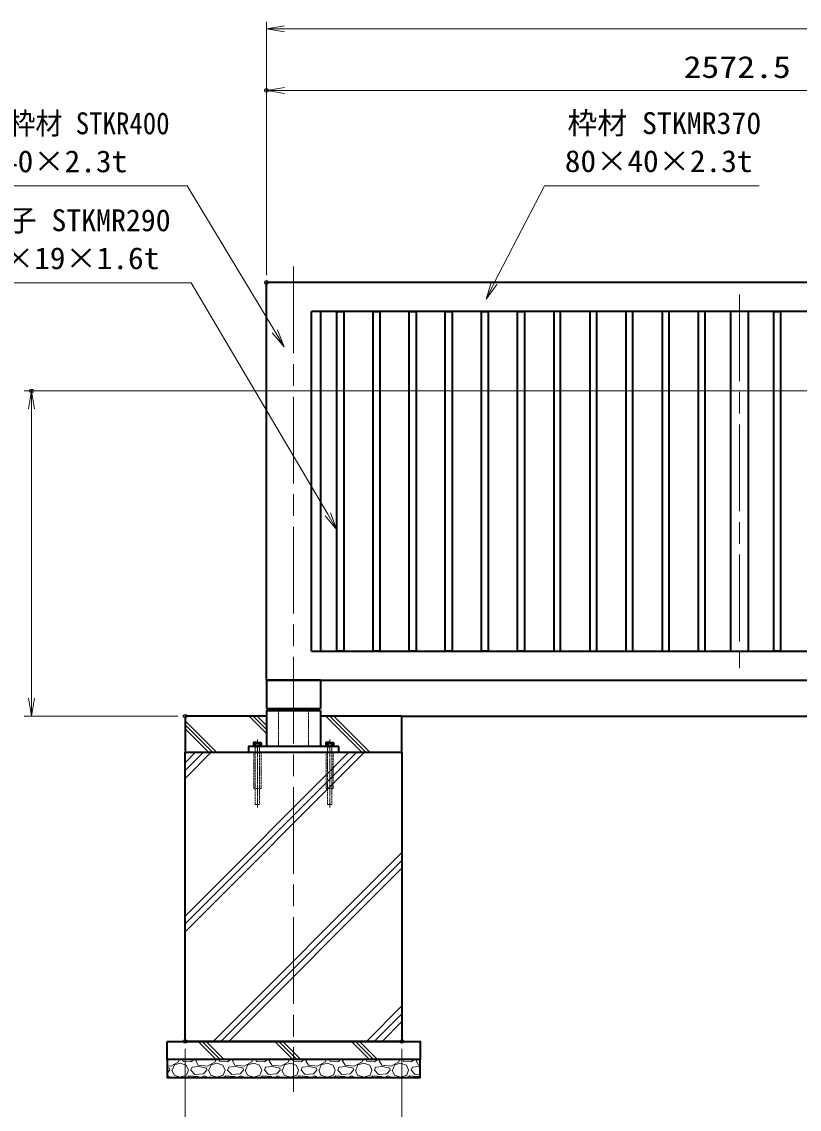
# Model space of a CAD drawing. Units: millimetres at full size. Extents: x -5940 to 5940, y -4200 to 4200.
# Drawn here: x -4782 to -2631, y -2394 to 615 of the extents above; entities that cross this region are included whole.
import ezdxf
from ezdxf.enums import TextEntityAlignment as Align

# ---------------------------------------------------------------- set-up
doc = ezdxf.new("R2010")
doc.units = ezdxf.units.MM
doc.header["$LTSCALE"] = 20
doc.header["$PDMODE"] = 32
doc.header["$PDSIZE"] = 10
doc.linetypes.add('DASHED', pattern=[7.5, 6, -1.5])
doc.linetypes.add('USER1', pattern=[18, 12, -1.5, 3, -1.5])
for name, color, linetype, lineweight in [('0-1_外形線', 7, 'Continuous', 35), ('0-2_軸線', 200, 'USER1', 15), ('0-4_細線', 2, 'Continuous', 35), ('0-5_寸法線', 4, 'Continuous', 18), ('0-6_0', 7, 'Continuous', 18), ('0-9_隠れ線', 140, 'DASHED', 18), ('0-A_ハッチング', 253, 'Continuous', 13)]:
    doc.layers.add(name, color=color, linetype=linetype, lineweight=lineweight)
doc.layers.add('0-7_Defpoints', color=7, linetype='Continuous')
doc.styles.add('ＭＳ ゴシック', font='')
doc.styles.get('ＭＳ ゴシック').set_extended_font_data('MS Gothic')

# ---------------------------------------------------------------- blocks, each defined once
blk = doc.blocks.new('_Open')
at = {"layer": '0-6_0'}
blk.add_line((-20, 3.333), (0, 0), dxfattribs=at)
blk.add_lwpolyline([(-20, -3.333), (0, 0), (-20, 0)], dxfattribs=at)
blk = doc.blocks.new('S24')
at = {"layer": '0-5_寸法線'}
for points in [[(-16328098.7, 58510128.2), (-16339966.7, 58510128.2), (-16342751.8, 58504750.4), (-16343211.6, 58503862.4)], [(-16342899.8, 58504827), (-16343211.6, 58503862.4), (-16342603.8, 58504673.7)]]:
    blk.add_lwpolyline(points, dxfattribs=at)
at = {"layer": '0-5_寸法線', "color": 254, "style": 'ＭＳ ゴシック'}
blk.add_text('枠材 STKMR370', height=1212, dxfattribs=at).set_placement((-16338706.7, 58512625), align=Align.BOTTOM_LEFT)
at = {"layer": '0-5_寸法線', "color": 254, "style": 'ＭＳ ゴシック', "width": 1.05}
blk.add_text('80×40×2.3t', height=1212, dxfattribs=at).set_placement((-16338850.7, 58510525), align=Align.BOTTOM_LEFT)
blk = doc.blocks.new('S27')
at = {"layer": '0-5_寸法線'}
for points in [[(-16374036.3, 58510118), (-16359758.7, 58510118), (-16354895.2, 58502077.8), (-16354377.6, 58501222.2)], [(-16355037.8, 58501991.6), (-16354377.6, 58501222.2), (-16354752.6, 58502164.1)]]:
    blk.add_lwpolyline(points, dxfattribs=at)
at = {"layer": '0-5_寸法線', "color": 254, "style": 'ＭＳ ゴシック'}
for s, width, p in [('門柱側枠材 STKR400', 0.9, (-16374096.8, 58512614.9)), ('125×40×2.3t', 1.05, (-16374324.3, 58510514.9))]:
    blk.add_text(s, height=1212, dxfattribs=dict(at, width=width)).set_placement(p, align=Align.BOTTOM_LEFT)
blk = doc.blocks.new('S28')
at = {"layer": '0-5_寸法線'}
for points in [[(-16371391.6, 58504755), (-16359523.6, 58504755), (-16351968.2, 58491952.9), (-16351459.9, 58491091.7)], [(-16352111.7, 58491868.2), (-16351459.9, 58491091.7), (-16351824.7, 58492037.6)]]:
    blk.add_lwpolyline(points, dxfattribs=at)
at = {"layer": '0-5_寸法線', "color": 254, "style": 'ＭＳ ゴシック'}
blk.add_text('格子 STKMR290', height=1212, dxfattribs=at).set_placement((-16371391.6, 58507251.8), align=Align.BOTTOM_LEFT)
at = {"layer": '0-5_寸法線', "color": 254, "style": 'ＭＳ ゴシック', "width": 1.05}
blk.add_text('19×19×1.6t', height=1212, dxfattribs=at).set_placement((-16371679.6, 58505151.8), align=Align.BOTTOM_LEFT)
blk = doc.blocks.new('PROFSP005ACXU6')
at = {"layer": '0-1_外形線'}
for p, q in [((12, 166), (12, 0)), ((199.9, 103.9), (12, 103.9)), ((12, -166), (12, 0)), ((216, 0), (216, 180)), ((199.9, -103.9), (12, -103.9))]:
    blk.add_line(p, q, dxfattribs=at)
for points in [[(108, 207.8), (12, 207.8), (12, 166), (0, 166), (0, 0)], [(108, -207.8), (12, -207.8), (12, -166), (0, -166), (0, 0)], [(216, 180), (199.9, 207.8), (108, 207.8)], [(216, 0), (216, -180), (199.9, -207.8), (108, -207.8)]]:
    blk.add_lwpolyline(points, dxfattribs=at)
for centre, radius, start, end in [((124, 155.9), 92, 325.61587, 34.38413), ((-127.9, 0), 343.9, 342.41211, 17.58789), ((124, -155.9), 92, 325.61587, 34.38413)]:
    blk.add_arc(centre, radius, start, end, dxfattribs=at)
blk = doc.blocks.new('A$C7A822601')
at = {"layer": '0-6_0', "rotation": 90}
blk.add_blockref('PROFSP005ACXU6', (0, 0), dxfattribs=at)
blk = doc.blocks.new('A$C6D307EEA')
at = {"layer": '0-1_外形線'}
for p, q in [((-1500, 4000), (-1500, 2420)), ((-1500, 4000), (1500, 4000)), ((1500, 4000), (1500, 2420)), ((1500, 2420), (-1500, 2420)), ((1500, 2320), (-1500, 2320)), ((-1500, 2320), (-1500, 320)), ((1500, 2320), (1500, 320))]:
    blk.add_line(p, q, dxfattribs=at)
blk.add_lwpolyline([(-2500, 320), (2500, 320), (2500, 0), (-2500, 0)], close=True, dxfattribs=at)
at = {"layer": '0-2_軸線'}
for p, q in [((-2000, 706.8), (-2000, -3050.8)), ((2000, 706.8), (2000, -3050.8))]:
    blk.add_line(p, q, dxfattribs=at)
at = {"layer": '0-4_細線'}
for p, q in [((-826, 2420), (-826, 2320)), ((826, 2420), (826, 2320))]:
    blk.add_line(p, q, dxfattribs=at)
at = {"layer": '0-9_隠れ線'}
for p, q in [((-826, 2320), (-826, 320)), ((826, 2320), (826, 320)), ((-2120, 320), (-2120, 0)), ((-2120, 0), (-2120, -2880)), ((-1880, 320), (-1880, 0)), ((-1880, -2880), (-1880, 0)), ((1800, 0), (1800, -2000)), ((1880, 320), (1880, 0)), ((2120, 320), (2120, 0)), ((2120, -2880), (2120, 0)), ((2200, -2000), (2200, 0)), ((1800, -2000), (2200, -2000)), ((-2120, -2880), (-1880, -2880))]:
    blk.add_line(p, q, dxfattribs=at)
for points in [[(-2200, 0), (-2200, -2000), (-1800, -2000), (-1800, 0)], [(1880, 0), (1880, -2880), (2120, -2880)]]:
    blk.add_lwpolyline(points, dxfattribs=at)
at = {"layer": '0-4_細線'}
for p in [(-2000, 320), (2000, 320)]:
    blk.add_blockref('A$C7A822601', p, dxfattribs=at)

msp = doc.modelspace()

# ---------------------------------------------------------------- linework, layer by layer
at = {"layer": '0-1_外形線'}
for p, q in [((-1532.86, -106.26), (-4105.36, -106.26)), ((-4105.36, -1206.26), (-4105.36, -106.26)), ((-1612.86, -186.26), (-3980.36, -186.26)), ((-3980.36, -1126.26), (-3980.36, -186.26)), ((-3980.36, -1126.26), (-1612.86, -1126.26)), ((-4105.36, -1206.26), (-1532.86, -1206.26)), ((-3730.36, -1306.26), (669.64, -1306.26))]:
    msp.add_line(p, q, dxfattribs=at)
for points in [[(-3891.48, -1126.26), (-3910.48, -1126.26), (-3910.48, -186.26), (-3891.48, -186.26)], [(-3791.48, -1126.26), (-3810.48, -1126.26), (-3810.48, -186.26), (-3791.48, -186.26)], [(-3691.48, -1126.26), (-3710.48, -1126.26), (-3710.48, -186.26), (-3691.48, -186.26)], [(-3591.48, -1126.26), (-3610.48, -1126.26), (-3610.48, -186.26), (-3591.48, -186.26)], [(-3491.48, -1126.26), (-3510.48, -1126.26), (-3510.48, -186.26), (-3491.48, -186.26)], [(-3391.48, -1126.26), (-3410.48, -1126.26), (-3410.48, -186.26), (-3391.48, -186.26)], [(-3310.48, -1126.26), (-3291.48, -1126.26), (-3291.48, -186.26), (-3310.48, -186.26)], [(-3210.48, -1126.26), (-3191.48, -1126.26), (-3191.48, -186.26), (-3210.48, -186.26)], [(-3110.48, -1126.26), (-3091.48, -1126.26), (-3091.48, -186.26), (-3110.48, -186.26)], [(-3010.48, -1126.26), (-2991.48, -1126.26), (-2991.48, -186.26), (-3010.48, -186.26)], [(-2910.48, -1126.26), (-2891.48, -1126.26), (-2891.48, -186.26), (-2910.48, -186.26)], [(-2821.61, -1126.26), (-2771.61, -1126.26), (-2771.61, -186.26), (-2821.61, -186.26)], [(-2682.73, -1126.26), (-2701.73, -1126.26), (-2701.73, -186.26), (-2682.73, -186.26)], [(-4330.36, -1406.26), (-3730.36, -1406.26), (-3730.36, -2206.26), (-4330.36, -2206.26)], [(-4380.36, -2206.26), (-3680.36, -2206.26), (-3680.36, -2256.26), (-4380.36, -2256.26)], [(-3680.36, -2256.26), (-4380.36, -2256.26), (-4380.36, -2306.26), (-3680.36, -2306.26)]]:
    msp.add_lwpolyline(points, close=True, dxfattribs=at)
msp.add_lwpolyline([(-4105.36, -1306.26), (-4330.36, -1306.26), (-4330.36, -1406.26), (-3730.36, -1406.26), (-3730.36, -1306.26), (-3955.36, -1306.26)], dxfattribs=at)
at = {"layer": '0-2_軸線'}
for p, q in [((-4030.36, -62.34), (-4030.36, -2345.62)), ((-2796.61, -139.26), (-2796.61, -1173.26))]:
    msp.add_line(p, q, dxfattribs=at)
at = {"layer": '0-4_細線'}
msp.add_line((-3955.36, -186.26), (-3955.36, -1126.26), dxfattribs=at)
at = {"layer": '0-5_寸法線'}
for p, q in [((-4105.36, -86.26), (-4105.36, 615)), ((-4105.36, 595), (1044.64, 595)), ((-4105.36, -86.26), (-4105.36, 445)), ((-1532.86, 425), (-4105.36, 425)), ((-1522.86, -406.26), (-4775.71, -406.26)), ((-4755.71, -1306.26), (-4755.71, -406.26)), ((-4350.36, -1306.26), (-4775.71, -1306.26)), ((-4330.36, -2226.26), (-4330.36, -2661.19)), ((-3730.36, -2226.26), (-3730.36, -2661.19))]:
    msp.add_line(p, q, dxfattribs=at)
at = {"layer": '0-7_Defpoints'}
for p in [(-4105.36, 425), (-4105.36, -106.26), (-4755.71, -406.26), (-4330.36, -1306.26), (-4330.36, -2206.26), (-3730.36, -2206.26)]:
    msp.add_point(p, dxfattribs=at)
at = {"layer": '0-A_ハッチング'}
for p, q in [((-4243.61, -1406.26), (-4330.36, -1319.52)), ((-4105.36, -1354.13), (-4153.23, -1306.26)), ((-4105.36, -1343.26), (-4142.36, -1306.26)), ((-4105.36, -1332.38), (-4131.48, -1306.26)), ((-3841.1, -1406.26), (-3941.1, -1306.26)), ((-3830.23, -1406.26), (-3930.23, -1306.26)), ((-3819.35, -1406.26), (-3919.35, -1306.26)), ((-4254.49, -1406.26), (-4330.36, -1330.39)), ((-4265.36, -1406.26), (-4330.36, -1341.27)), ((-4330.36, -1435.13), (-4301.48, -1406.26)), ((-4330.36, -1859.4), (-3877.22, -1406.26)), ((-4330.36, -1456.88), (-4279.73, -1406.26)), ((-4330.36, -1881.15), (-3855.47, -1406.26)), ((-4330.36, -1478.63), (-4257.98, -1406.26)), ((-4330.36, -1902.9), (-3833.72, -1406.26)), ((-4252.95, -2206.26), (-3730.36, -1683.66)), ((-4231.2, -2206.26), (-3730.36, -1705.41)), ((-4209.45, -2206.26), (-3730.36, -1727.16)), ((-3828.69, -2206.26), (-3730.36, -2107.93)), ((-3806.94, -2206.26), (-3730.36, -2129.68)), ((-3785.19, -2206.26), (-3730.36, -2151.43)), ((-4244.28, -2256.26), (-4294.28, -2206.26)), ((-4233.41, -2256.26), (-4283.41, -2206.26)), ((-4222.53, -2256.26), (-4272.53, -2206.26)), ((-4032.15, -2256.26), (-4082.15, -2206.26)), ((-4021.28, -2256.26), (-4071.28, -2206.26)), ((-4010.4, -2256.26), (-4060.4, -2206.26)), ((-3820.02, -2256.26), (-3870.02, -2206.26)), ((-3809.14, -2256.26), (-3859.14, -2206.26)), ((-3798.27, -2256.26), (-3848.27, -2206.26)), ((-4346.95, -2256.26), (-4348.88, -2263.02)), ((-4338.1, -2256.26), (-4335.68, -2262)), ((-4301.13, -2259.97), (-4297.79, -2256.26)), ((-4245.35, -2256.26), (-4247.28, -2263.02)), ((-4236.5, -2256.26), (-4234.08, -2262)), ((-4212.74, -2263.02), (-4203.99, -2256.26)), ((-4199.53, -2259.97), (-4196.19, -2256.26)), ((-4143.75, -2256.26), (-4145.68, -2263.02)), ((-4134.9, -2256.26), (-4132.48, -2262)), ((-4111.14, -2263.02), (-4102.39, -2256.26)), ((-4097.93, -2259.97), (-4094.59, -2256.26)), ((-4042.15, -2256.26), (-4044.08, -2263.02)), ((-4033.3, -2256.26), (-4030.88, -2262)), ((-4009.54, -2263.02), (-4000.79, -2256.26)), ((-3996.33, -2259.97), (-3992.99, -2256.26)), ((-3940.55, -2256.26), (-3942.48, -2263.02)), ((-3931.7, -2256.26), (-3929.28, -2262)), ((-3907.94, -2263.02), (-3899.19, -2256.26)), ((-3894.73, -2259.97), (-3891.39, -2256.26)), ((-3838.95, -2256.26), (-3840.88, -2263.02)), ((-3830.1, -2256.26), (-3827.68, -2262)), ((-3806.34, -2263.02), (-3797.59, -2256.26)), ((-3793.13, -2259.97), (-3789.79, -2256.26)), ((-3737.35, -2256.26), (-3739.28, -2263.02)), ((-3728.5, -2256.26), (-3726.08, -2262)), ((-3704.74, -2263.02), (-3695.99, -2256.26)), ((-3691.53, -2259.97), (-3688.19, -2256.26)), ((-4370.22, -2274.2), (-4380.36, -2273.39)), ((-4373.27, -2280.29), (-4380.36, -2278.52)), ((-4372.25, -2285.37), (-4380.36, -2294.38)), ((-4372.25, -2285.37), (-4373.27, -2280.29)), ((-4348.88, -2263.02), (-4370.22, -2274.2)), ((-4367.17, -2285.37), (-4361.08, -2299.6)), ((-4366.16, -2285.37), (-4360.06, -2271.15)), ((-4360.06, -2271.15), (-4343.8, -2266.07)), ((-4343.8, -2266.07), (-4327.55, -2272.16)), ((-4327.55, -2272.16), (-4321.45, -2285.37)), ((-4326.53, -2299.6), (-4321.45, -2285.37)), ((-4314.34, -2285.37), (-4311.29, -2277.24)), ((-4303.16, -2297.56), (-4314.34, -2285.37)), ((-4291.99, -2275.21), (-4311.29, -2277.24)), ((-4294.02, -2272.16), (-4301.13, -2259.97)), ((-4268.62, -2274.2), (-4294.02, -2272.16)), ((-4271.67, -2280.29), (-4291.99, -2275.21)), ((-4270.65, -2285.37), (-4279.8, -2295.53)), ((-4270.65, -2285.37), (-4271.67, -2280.29)), ((-4247.28, -2263.02), (-4268.62, -2274.2)), ((-4265.57, -2285.37), (-4259.48, -2299.6)), ((-4264.56, -2285.37), (-4258.46, -2271.15)), ((-4258.46, -2271.15), (-4242.2, -2266.07)), ((-4242.2, -2266.07), (-4225.95, -2272.16)), ((-4234.08, -2262), (-4212.74, -2263.02)), ((-4225.95, -2272.16), (-4219.85, -2285.37)), ((-4224.93, -2299.6), (-4219.85, -2285.37)), ((-4212.74, -2285.37), (-4209.69, -2277.24)), ((-4201.56, -2297.56), (-4212.74, -2285.37)), ((-4190.39, -2275.21), (-4209.69, -2277.24)), ((-4192.42, -2272.16), (-4199.53, -2259.97)), ((-4167.02, -2274.2), (-4192.42, -2272.16)), ((-4170.07, -2280.29), (-4190.39, -2275.21)), ((-4169.05, -2285.37), (-4178.2, -2295.53)), ((-4169.05, -2285.37), (-4170.07, -2280.29)), ((-4145.68, -2263.02), (-4167.02, -2274.2)), ((-4163.97, -2285.37), (-4157.88, -2299.6)), ((-4162.96, -2285.37), (-4156.86, -2271.15)), ((-4156.86, -2271.15), (-4140.6, -2266.07)), ((-4140.6, -2266.07), (-4124.35, -2272.16)), ((-4132.48, -2262), (-4111.14, -2263.02)), ((-4124.35, -2272.16), (-4118.25, -2285.37)), ((-4123.33, -2299.6), (-4118.25, -2285.37)), ((-4111.14, -2285.37), (-4108.09, -2277.24)), ((-4099.96, -2297.56), (-4111.14, -2285.37)), ((-4088.79, -2275.21), (-4108.09, -2277.24)), ((-4090.82, -2272.16), (-4097.93, -2259.97)), ((-4065.42, -2274.2), (-4090.82, -2272.16)), ((-4068.47, -2280.29), (-4088.79, -2275.21)), ((-4067.45, -2285.37), (-4076.6, -2295.53)), ((-4067.45, -2285.37), (-4068.47, -2280.29)), ((-4044.08, -2263.02), (-4065.42, -2274.2)), ((-4062.37, -2285.37), (-4056.28, -2299.6)), ((-4061.36, -2285.37), (-4055.26, -2271.15)), ((-4055.26, -2271.15), (-4039, -2266.07)), ((-4039, -2266.07), (-4022.75, -2272.16)), ((-4030.88, -2262), (-4009.54, -2263.02)), ((-4022.75, -2272.16), (-4016.65, -2285.37)), ((-4021.73, -2299.6), (-4016.65, -2285.37)), ((-4009.54, -2285.37), (-4006.49, -2277.24)), ((-3998.36, -2297.56), (-4009.54, -2285.37)), ((-3987.19, -2275.21), (-4006.49, -2277.24)), ((-3989.22, -2272.16), (-3996.33, -2259.97)), ((-3963.82, -2274.2), (-3989.22, -2272.16)), ((-3966.87, -2280.29), (-3987.19, -2275.21)), ((-3965.85, -2285.37), (-3975, -2295.53)), ((-3965.85, -2285.37), (-3966.87, -2280.29)), ((-3942.48, -2263.02), (-3963.82, -2274.2)), ((-3960.77, -2285.37), (-3954.68, -2299.6)), ((-3959.76, -2285.37), (-3953.66, -2271.15)), ((-3953.66, -2271.15), (-3937.4, -2266.07)), ((-3937.4, -2266.07), (-3921.15, -2272.16)), ((-3929.28, -2262), (-3907.94, -2263.02)), ((-3921.15, -2272.16), (-3915.05, -2285.37)), ((-3920.13, -2299.6), (-3915.05, -2285.37)), ((-3907.94, -2285.37), (-3904.89, -2277.24)), ((-3896.76, -2297.56), (-3907.94, -2285.37)), ((-3885.59, -2275.21), (-3904.89, -2277.24)), ((-3887.62, -2272.16), (-3894.73, -2259.97)), ((-3862.22, -2274.2), (-3887.62, -2272.16)), ((-3865.27, -2280.29), (-3885.59, -2275.21)), ((-3864.25, -2285.37), (-3873.4, -2295.53)), ((-3864.25, -2285.37), (-3865.27, -2280.29)), ((-3840.88, -2263.02), (-3862.22, -2274.2)), ((-3859.17, -2285.37), (-3853.08, -2299.6)), ((-3858.16, -2285.37), (-3852.06, -2271.15)), ((-3852.06, -2271.15), (-3835.8, -2266.07)), ((-3835.8, -2266.07), (-3819.55, -2272.16)), ((-3827.68, -2262), (-3806.34, -2263.02)), ((-3819.55, -2272.16), (-3813.45, -2285.37)), ((-3818.53, -2299.6), (-3813.45, -2285.37)), ((-3806.34, -2285.37), (-3803.29, -2277.24)), ((-3795.16, -2297.56), (-3806.34, -2285.37)), ((-3783.99, -2275.21), (-3803.29, -2277.24)), ((-3786.02, -2272.16), (-3793.13, -2259.97)), ((-3760.62, -2274.2), (-3786.02, -2272.16)), ((-3763.67, -2280.29), (-3783.99, -2275.21)), ((-3762.65, -2285.37), (-3771.8, -2295.53)), ((-3762.65, -2285.37), (-3763.67, -2280.29)), ((-3739.28, -2263.02), (-3760.62, -2274.2)), ((-3757.57, -2285.37), (-3751.48, -2299.6)), ((-3756.56, -2285.37), (-3750.46, -2271.15)), ((-3750.46, -2271.15), (-3734.2, -2266.07)), ((-3734.2, -2266.07), (-3717.95, -2272.16)), ((-3726.08, -2262), (-3704.74, -2263.02)), ((-3717.95, -2272.16), (-3711.85, -2285.37)), ((-3716.93, -2299.6), (-3711.85, -2285.37)), ((-3704.74, -2285.37), (-3701.69, -2277.24)), ((-3693.56, -2297.56), (-3704.74, -2285.37)), ((-3682.39, -2275.21), (-3701.69, -2277.24)), ((-3684.42, -2272.16), (-3691.53, -2259.97)), ((-3680.36, -2272.49), (-3684.42, -2272.16)), ((-3680.36, -2275.72), (-3682.39, -2275.21)), ((-4379.36, -2301.63), (-4380.36, -2302.05)), ((-4367.17, -2305.69), (-4379.36, -2301.63)), ((-4368.12, -2306.26), (-4367.17, -2305.69)), ((-4361.08, -2299.6), (-4343.8, -2304.68)), ((-4343.8, -2304.68), (-4326.53, -2299.6)), ((-4319.42, -2301.63), (-4324.49, -2306.26)), ((-4295.04, -2303.66), (-4319.42, -2301.63)), ((-4279.8, -2295.53), (-4303.16, -2297.56)), ((-4293.45, -2306.26), (-4295.04, -2303.66)), ((-4277.76, -2301.63), (-4284.88, -2304.68)), ((-4284.88, -2304.68), (-4284.24, -2306.26)), ((-4265.57, -2305.69), (-4277.76, -2301.63)), ((-4266.52, -2306.26), (-4265.57, -2305.69)), ((-4259.48, -2299.6), (-4242.2, -2304.68)), ((-4242.2, -2304.68), (-4224.93, -2299.6)), ((-4217.82, -2301.63), (-4222.89, -2306.26)), ((-4193.44, -2303.66), (-4217.82, -2301.63)), ((-4178.2, -2295.53), (-4201.56, -2297.56)), ((-4191.85, -2306.26), (-4193.44, -2303.66)), ((-4176.16, -2301.63), (-4183.28, -2304.68)), ((-4183.28, -2304.68), (-4182.64, -2306.26)), ((-4163.97, -2305.69), (-4176.16, -2301.63)), ((-4164.92, -2306.26), (-4163.97, -2305.69)), ((-4157.88, -2299.6), (-4140.6, -2304.68)), ((-4140.6, -2304.68), (-4123.33, -2299.6)), ((-4116.22, -2301.63), (-4121.29, -2306.26)), ((-4091.84, -2303.66), (-4116.22, -2301.63)), ((-4076.6, -2295.53), (-4099.96, -2297.56)), ((-4090.25, -2306.26), (-4091.84, -2303.66)), ((-4074.56, -2301.63), (-4081.68, -2304.68)), ((-4081.68, -2304.68), (-4081.04, -2306.26)), ((-4062.37, -2305.69), (-4074.56, -2301.63)), ((-4063.32, -2306.26), (-4062.37, -2305.69)), ((-4056.28, -2299.6), (-4039, -2304.68)), ((-4039, -2304.68), (-4021.73, -2299.6)), ((-4014.62, -2301.63), (-4019.69, -2306.26)), ((-3990.24, -2303.66), (-4014.62, -2301.63)), ((-3975, -2295.53), (-3998.36, -2297.56)), ((-3988.65, -2306.26), (-3990.24, -2303.66)), ((-3972.96, -2301.63), (-3980.08, -2304.68)), ((-3980.08, -2304.68), (-3979.44, -2306.26)), ((-3960.77, -2305.69), (-3972.96, -2301.63)), ((-3961.72, -2306.26), (-3960.77, -2305.69)), ((-3954.68, -2299.6), (-3937.4, -2304.68)), ((-3937.4, -2304.68), (-3920.13, -2299.6)), ((-3913.02, -2301.63), (-3918.09, -2306.26)), ((-3888.64, -2303.66), (-3913.02, -2301.63)), ((-3873.4, -2295.53), (-3896.76, -2297.56)), ((-3887.05, -2306.26), (-3888.64, -2303.66)), ((-3871.36, -2301.63), (-3878.48, -2304.68)), ((-3878.48, -2304.68), (-3877.84, -2306.26)), ((-3859.17, -2305.69), (-3871.36, -2301.63)), ((-3860.12, -2306.26), (-3859.17, -2305.69)), ((-3853.08, -2299.6), (-3835.8, -2304.68)), ((-3835.8, -2304.68), (-3818.53, -2299.6)), ((-3811.42, -2301.63), (-3816.49, -2306.26)), ((-3787.04, -2303.66), (-3811.42, -2301.63)), ((-3771.8, -2295.53), (-3795.16, -2297.56)), ((-3785.45, -2306.26), (-3787.04, -2303.66)), ((-3769.76, -2301.63), (-3776.88, -2304.68)), ((-3776.88, -2304.68), (-3776.24, -2306.26)), ((-3757.57, -2305.69), (-3769.76, -2301.63)), ((-3758.52, -2306.26), (-3757.57, -2305.69)), ((-3751.48, -2299.6), (-3734.2, -2304.68)), ((-3734.2, -2304.68), (-3716.93, -2299.6)), ((-3709.82, -2301.63), (-3714.89, -2306.26)), ((-3685.44, -2303.66), (-3709.82, -2301.63)), ((-3680.36, -2296.42), (-3693.56, -2297.56)), ((-3683.85, -2306.26), (-3685.44, -2303.66))]:
    msp.add_line(p, q, dxfattribs=at)
msp.add_lwpolyline([(-4335.68, -2262), (-4314.34, -2263.02), (-4305.59, -2256.26)], dxfattribs=at)

# ---------------------------------------------------------------- block references
at = {"layer": '0-1_外形線', "xscale": -0.05, "yscale": 0.05}
msp.add_blockref('A$C6D307EEA', (-4030.36, -1406.26), dxfattribs=at)
at = {"layer": '0-5_寸法線', "xscale": 2.5, "yscale": 2.5}
for p, rotation in [((-4105.36, 595), 180), ((-4105.36, 425), 180), ((-4755.71, -406.26), 90), ((-4755.71, -1306.26), 270)]:
    msp.add_blockref('_Open', p, dxfattribs=dict(at, rotation=rotation))
at = {"layer": '0-5_寸法線', "xscale": 0.05, "yscale": 0.05}
for name in ['S27', 'S24', 'S28']:
    msp.add_blockref(name, (813662.76, -2925345.27), dxfattribs=at)

# ---------------------------------------------------------------- texts
at = {"layer": '0-5_寸法線', "color": 254, "style": 'ＭＳ ゴシック', "width": 1.2}
msp.add_text('2572.5', height=60.56, dxfattribs=at).set_placement((-2951.11, 441.34), align=Align.BOTTOM_LEFT)

doc.saveas('drawing.dxf')
